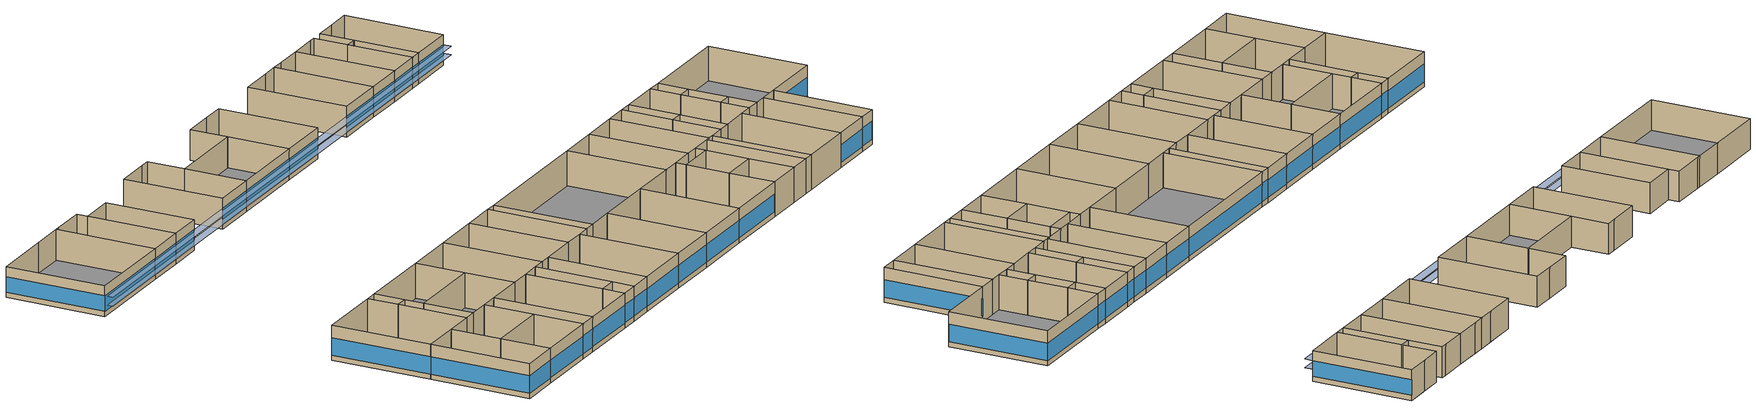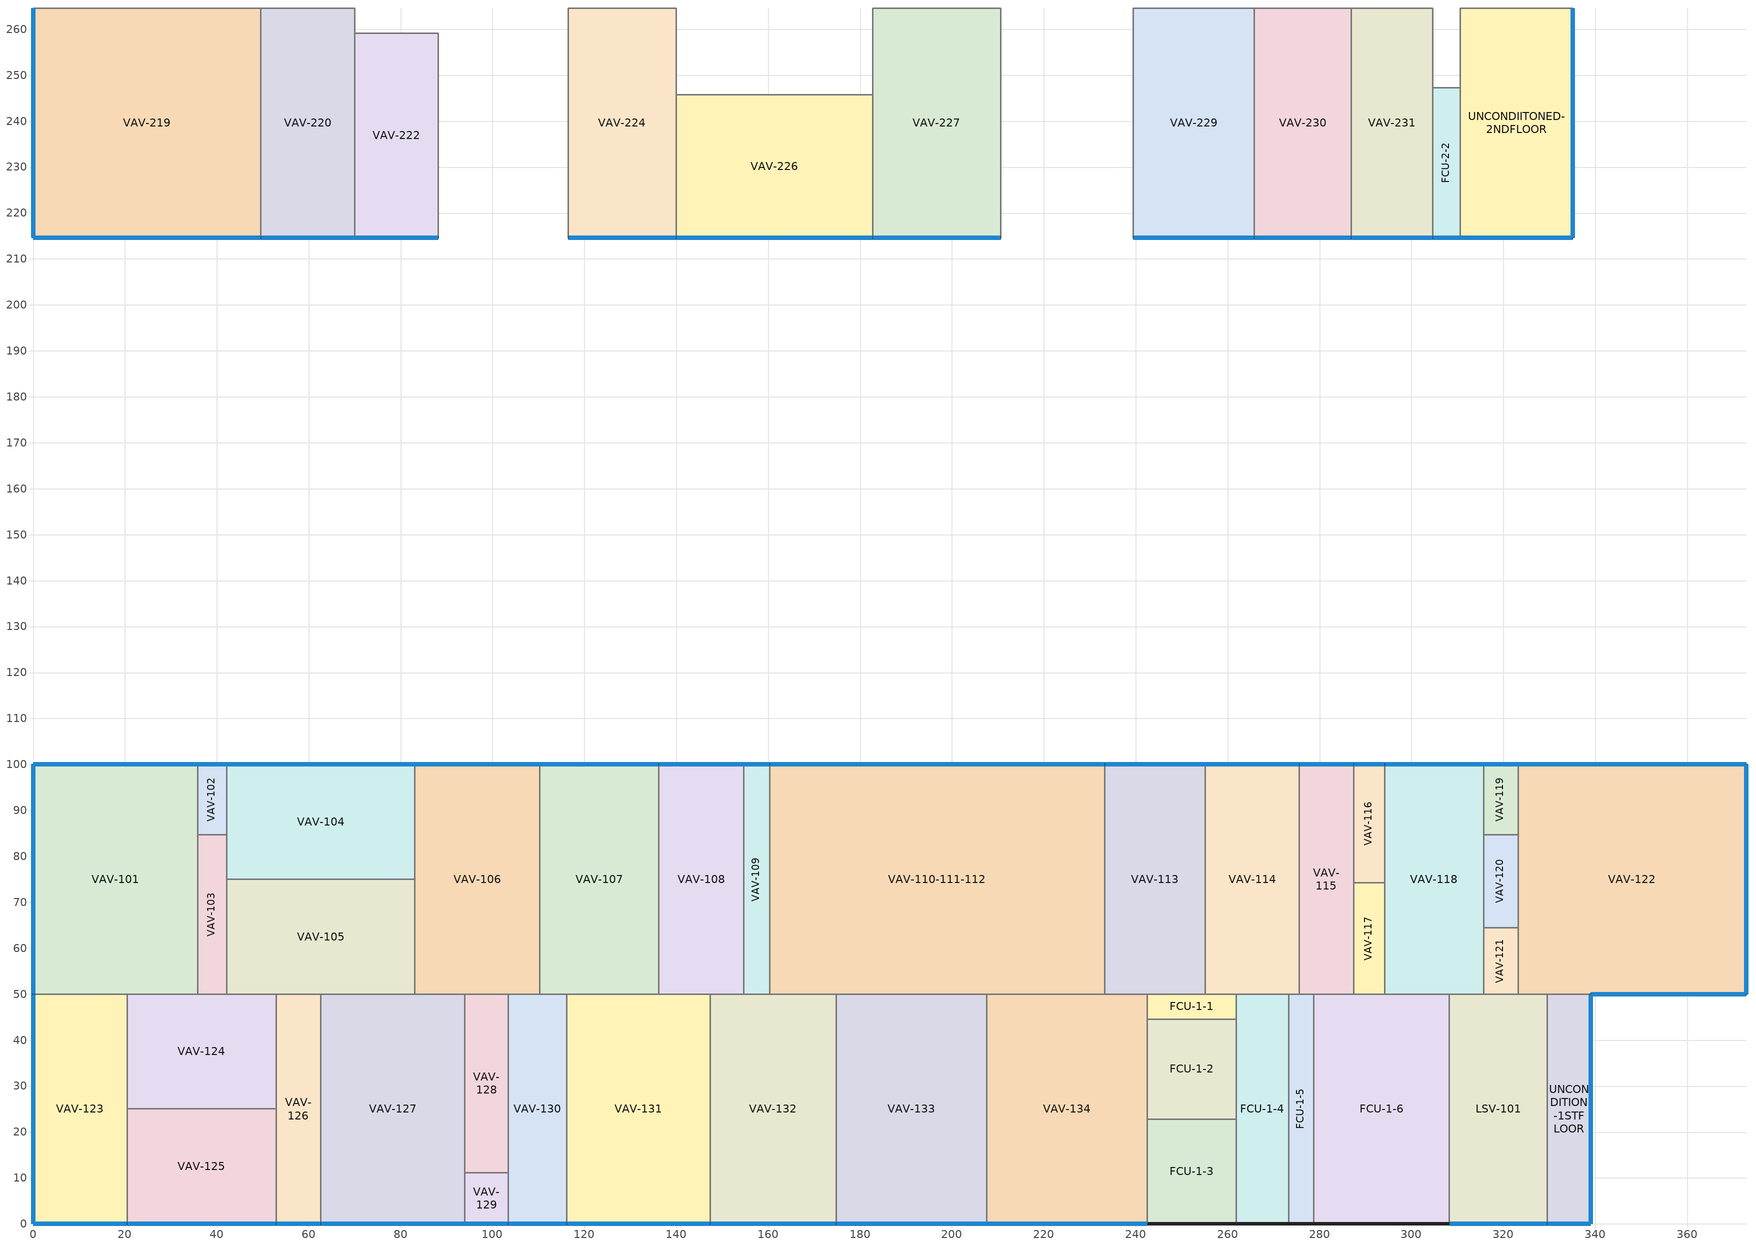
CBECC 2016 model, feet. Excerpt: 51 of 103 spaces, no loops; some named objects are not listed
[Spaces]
FCU-1-1
 floor ground (SlabOnOrBelowGradeF073): 261.87,50 261.87,44.59 242.55,44.59 242.55,50 z0
 wall to FCU-1-4 (MetalFrameWallInterior): 261.87,44.59 261.87,50 z0:17
 wall to FCU-1-2 (MetalFrameWallInterior): 242.55,44.59 261.87,44.59 z0:17
 wall to VAV-134 (MetalFrameWallInterior): 242.55,50 242.55,44.59 z0:17
 wall to VAV-113 (MetalFrameWallInterior): 255.15,50 242.55,50 z0:17
 wall to VAV-114 (MetalFrameWallInterior): 261.87,50 255.15,50 z0:17
FCU-1-4
 floor ground (SlabOnOrBelowGradeF073): 273.28,50 273.28,0 261.87,0 261.87,50 z0
 wall outside (MetalFrameWallU062): 261.87,0 273.28,0 z0:17
 wall to FCU-1-2 (MetalFrameWallInterior): 261.87,44.59 261.87,22.81 z0:17
 wall to FCU-1-3 (MetalFrameWallInterior): 261.87,22.81 261.87,0 z0:17
 wall to VAV-114 (MetalFrameWallInterior): 273.28,50 261.87,50 z0:17
 wall to FCU-1-5 (MetalFrameWallInterior): 273.28,0 273.28,50 z0:17
FCU-1-2
 floor ground (SlabOnOrBelowGradeF073): 261.87,44.59 261.87,22.81 242.55,22.81 242.55,44.59 z0
 wall to FCU-1-3 (MetalFrameWallInterior): 242.55,22.81 261.87,22.81 z0:17
 wall to VAV-134 (MetalFrameWallInterior): 242.55,44.59 242.55,22.81 z0:17
VAV-134
 floor ground (SlabOnOrBelowGradeF073): 242.55,50 242.55,0 207.61,0 207.61,50 z0
 wall outside (MetalFrameWallU062): 207.61,0 242.55,0 z0:17
 wall to FCU-1-3 (MetalFrameWallInterior): 242.55,0 242.55,22.81 z0:17
 wall to VAV-110-111-112 (MetalFrameWallInterior): 233.25,50 207.61,50 z0:17
 wall to VAV-113 (MetalFrameWallInterior): 242.55,50 233.25,50 z0:17
 wall to VAV-133 (MetalFrameWallInterior): 207.61,50 207.61,0 z0:17
 window (SB70XL on Clear U28 SHGC027): 207.69,0 242.46,0 z2.49:11.1
VAV-113
 floor ground (SlabOnOrBelowGradeF073): 255.15,100 255.15,50 233.25,50 233.25,100 z0
 wall outside (MetalFrameWallU062): 255.15,100 233.25,100 z0:17
 wall to VAV-110-111-112 (MetalFrameWallInterior): 233.25,100 233.25,50 z0:17
 wall to VAV-114 (MetalFrameWallInterior): 255.15,50 255.15,100 z0:17
 window (SB70XL on Clear U28 SHGC027): 255.07,100 233.33,100 z2.49:11.13
VAV-114
 floor ground (SlabOnOrBelowGradeF073): 275.55,100 275.55,50 255.15,50 255.15,100 z0
 wall outside (MetalFrameWallU062): 275.55,100 255.15,100 z0:17
 wall to FCU-1-5 (MetalFrameWallInterior): 273.28,50 275.55,50 z0:17
 wall to VAV-115 (MetalFrameWallInterior): 275.55,50 275.55,100 z0:17
 window (SB70XL on Clear U28 SHGC027): 275.46,100 255.24,100 z2.49:11.13
FCU-1-3
 floor ground (SlabOnOrBelowGradeF073): 261.87,22.81 261.87,0 242.55,0 242.55,22.81 z0
 wall outside (MetalFrameWallU062): 242.55,0 261.87,0 z0:17
FCU-1-5
 floor ground (SlabOnOrBelowGradeF073): 278.75,50 278.75,0 273.28,0 273.28,50 z0
 wall outside (MetalFrameWallU062): 273.28,0 278.75,0 z0:17
 wall to VAV-115 (MetalFrameWallInterior): 278.75,50 275.55,50 z0:17
 wall to FCU-1-6 (MetalFrameWallInterior): 278.75,0 278.75,50 z0:17
VAV-115
 floor ground (SlabOnOrBelowGradeF073): 287.43,100 287.43,50 275.55,50 275.55,100 z0
 wall outside (MetalFrameWallU062): 287.43,100 275.55,100 z0:17
 wall to FCU-1-6 (MetalFrameWallInterior): 278.75,50 287.43,50 z0:17
 wall to VAV-116 (MetalFrameWallInterior): 287.43,74.28 287.43,100 z0:17
 wall to VAV-117 (MetalFrameWallInterior): 287.43,50 287.43,74.28 z0:17
 window (SB70XL on Clear U28 SHGC027): 287.34,100 275.63,100 z2.49:11.18
FCU-1-6
 floor ground (SlabOnOrBelowGradeF073): 308.27,50 308.27,0 278.75,0 278.75,50 z0
 wall outside (MetalFrameWallU062): 278.75,0 308.27,0 z0:17
 wall to VAV-117 (MetalFrameWallInterior): 294.16,50 287.43,50 z0:17
 wall to VAV-118 (MetalFrameWallInterior): 308.27,50 294.16,50 z0:17
 wall to LSV-101 (MetalFrameWallInterior): 308.27,0 308.27,50 z0:17
VAV-117
 floor ground (SlabOnOrBelowGradeF073): 294.16,74.28 294.16,50 287.43,50 287.43,74.28 z0
 wall to VAV-116 (MetalFrameWallInterior): 294.16,74.28 287.43,74.28 z0:17
 wall to VAV-118 (MetalFrameWallInterior): 294.16,50 294.16,74.28 z0:17
VAV-118
 floor ground (SlabOnOrBelowGradeF073): 315.68,100 315.68,50 294.16,50 294.16,100 z0
 wall outside (MetalFrameWallU062): 315.68,100 294.16,100 z0:17
 wall to LSV-101 (MetalFrameWallInterior): 308.27,50 315.68,50 z0:17
 wall to VAV-116 (MetalFrameWallInterior): 294.16,100 294.16,74.28 z0:17
 wall to VAV-119 (MetalFrameWallInterior): 315.68,84.75 315.68,100 z0:17
 wall to VAV-120 (MetalFrameWallInterior): 315.68,64.48 315.68,84.75 z0:17
 wall to VAV-121 (MetalFrameWallInterior): 315.68,50 315.68,64.48 z0:17
 window (SB70XL on Clear U28 SHGC027): 315.59,100 294.24,100 z2.49:11.13
LSV-101
 floor ground (SlabOnOrBelowGradeF073): 329.53,50 329.53,0 308.27,0 308.27,50 z0
 wall outside (MetalFrameWallU062): 308.27,0 329.53,0 z0:17
 wall to VAV-122 (MetalFrameWallInterior): 329.53,50 323.19,50 z0:17
 wall to UNCONDITION-1STFLOOR (MetalFrameWallInterior): 329.53,0 329.53,50 z0:17
 wall to VAV-121 (MetalFrameWallInterior): 323.19,50 315.68,50 z0:17
 window (SB70XL on Clear U28 SHGC027): 308.35,0 329.45,0 z2.49:11.13
VAV-122
 floor ground (SlabOnOrBelowGradeF073): 372.8,100 372.8,50 323.19,50 323.19,100 z0
 wall outside (MetalFrameWallU062): 339.06,50 372.8,50 372.8,100 323.19,100 z0:17
 wall to UNCONDITION-1STFLOOR (MetalFrameWallInterior): 329.53,50 339.06,50 z0:17
 wall to VAV-119 (MetalFrameWallInterior): 323.19,100 323.19,84.75 z0:17
 wall to VAV-120 (MetalFrameWallInterior): 323.19,84.75 323.19,64.48 z0:17
 wall to VAV-121 (MetalFrameWallInterior): 323.19,64.48 323.19,50 z0:17
 window (SB70XL on Clear U28 SHGC027): 339.14,50 372.72,50 z2.49:11.1; 372.72,100 323.27,100 / 372.8,50.08 372.8,99.92 z2.49:11.09
UNCONDITION-1STFLOOR
 floor ground (SlabOnOrBelowGradeF073): 339.06,50 339.06,0 329.53,0 329.53,50 z0
 wall outside (MetalFrameWallU062): 329.53,0 339.06,0 339.06,50 z0:17
 window (SB70XL on Clear U28 SHGC027): 329.62,0 338.97,0 z2.49:11.21; 339.06,0.08 339.06,49.92 z2.49:11.09
VAV-121
 floor ground (SlabOnOrBelowGradeF073): 323.19,64.48 323.19,50 315.68,50 315.68,64.48 z0
 wall to VAV-120 (MetalFrameWallInterior): 323.19,64.48 315.68,64.48 z0:17
VAV-101
 floor ground (SlabOnOrBelowGradeF073): 35.83,100 35.83,50 0,50 0,100 z0
 wall outside (MetalFrameWallU062): 35.83,100 0,100 0,50 z0:17
 wall to VAV-102 (MetalFrameWallInterior): 35.83,84.66 35.83,100 z0:17
 wall to VAV-103 (MetalFrameWallInterior): 35.83,50 35.83,84.66 z0:17
 wall to VAV-124 (MetalFrameWallInterior): 20.5,50 35.83,50 z0:17
 wall to VAV-123 (MetalFrameWallInterior): 0,50 20.5,50 z0:17
 window (SB70XL on Clear U28 SHGC027): 35.74,100 0.08,100 z2.49:11.1; 0,99.92 0,50.08 z2.49:11.09
VAV-102
 floor ground (SlabOnOrBelowGradeF073): 42.22,100 42.22,84.66 35.83,84.66 35.83,100 z0
 wall outside (MetalFrameWallU062): 42.22,100 35.83,100 z0:17
 wall to VAV-104 (MetalFrameWallInterior): 42.22,84.66 42.22,100 z0:17
 wall to VAV-103 (MetalFrameWallInterior): 35.83,84.66 42.22,84.66 z0:17
 window (SB70XL on Clear U28 SHGC027): 42.13,100 35.91,100 z2.49:11.29
VAV-103
 floor ground (SlabOnOrBelowGradeF073): 42.22,84.66 42.22,50 35.83,50 35.83,84.66 z0
 wall to VAV-104 (MetalFrameWallInterior): 42.22,75.05 42.22,84.66 z0:17
 wall to VAV-105 (MetalFrameWallInterior): 42.22,50 42.22,75.05 z0:17
 wall to VAV-124 (MetalFrameWallInterior): 35.83,50 42.22,50 z0:17
VAV-124
 floor ground (SlabOnOrBelowGradeF073): 52.94,50 52.94,25.06 20.5,25.06 20.5,50 z0
 wall to VAV-105 (MetalFrameWallInterior): 52.94,50 42.22,50 z0:17
 wall to VAV-123 (MetalFrameWallInterior): 20.5,50 20.5,25.06 z0:17
 wall to VAV-126 (MetalFrameWallInterior): 52.94,25.06 52.94,50 z0:17
 wall to VAV-125 (MetalFrameWallInterior): 20.5,25.06 52.94,25.06 z0:17
VAV-123
 floor ground (SlabOnOrBelowGradeF073): 20.5,50 20.5,0 0,0 0,50 z0
 wall outside (MetalFrameWallU062): 0,50 0,0 20.5,0 z0:17
 wall to VAV-125 (MetalFrameWallInterior): 20.5,0 20.5,25.06 z0:17
 window (SB70XL on Clear U28 SHGC027): 0.08,0 20.42,0 z2.49:11.13; 0,49.92 0,0.08 z2.49:11.09
VAV-104
 floor ground (SlabOnOrBelowGradeF073): 83.04,100 83.04,75.05 42.22,75.05 42.22,100 z0
 wall outside (MetalFrameWallU062): 83.04,100 42.22,100 z0:17
 wall to VAV-106 (MetalFrameWallInterior): 83.04,75.05 83.04,100 z0:17
 wall to VAV-105 (MetalFrameWallInterior): 42.22,75.05 83.04,75.05 z0:17
 window (SB70XL on Clear U28 SHGC027): 82.96,100 42.3,100 z2.49:11.1
VAV-105
 floor ground (SlabOnOrBelowGradeF073): 83.04,75.05 83.04,50 42.22,50 42.22,75.05 z0
 wall to VAV-106 (MetalFrameWallInterior): 83.04,50 83.04,75.05 z0:17
 wall to VAV-127 (MetalFrameWallInterior): 62.62,50 83.04,50 z0:17
 wall to VAV-126 (MetalFrameWallInterior): 52.94,50 62.62,50 z0:17
VAV-106
 floor ground (SlabOnOrBelowGradeF073): 110.33,100 110.33,50 83.04,50 83.04,100 z0
 wall outside (MetalFrameWallU062): 110.33,100 83.04,100 z0:17
 wall to VAV-107 (MetalFrameWallInterior): 110.33,50 110.33,100 z0:17
 wall to VAV-130 (MetalFrameWallInterior): 103.44,50 110.33,50 z0:17
 wall to VAV-128 (MetalFrameWallInterior): 94,50 103.44,50 z0:17
 wall to VAV-127 (MetalFrameWallInterior): 83.04,50 94,50 z0:17
 window (SB70XL on Clear U28 SHGC027): 110.25,100 83.12,100 z2.49:11.11
VAV-127
 floor ground (SlabOnOrBelowGradeF073): 94,50 94,0 62.62,0 62.62,50 z0
 wall outside (MetalFrameWallU062): 62.62,0 94,0 z0:17
 wall to VAV-126 (MetalFrameWallInterior): 62.62,50 62.62,0 z0:17
 wall to VAV-128 (MetalFrameWallInterior): 94,11.14 94,50 z0:17
 wall to VAV-129 (MetalFrameWallInterior): 94,0 94,11.14 z0:17
 window (SB70XL on Clear U28 SHGC027): 62.7,0 93.92,0 z2.49:11.11
VAV-126
 floor ground (SlabOnOrBelowGradeF073): 62.62,50 62.62,0 52.94,0 52.94,50 z0
 wall outside (MetalFrameWallU062): 52.94,0 62.62,0 z0:17
 wall to VAV-125 (MetalFrameWallInterior): 52.94,25.06 52.94,0 z0:17
 window (SB70XL on Clear U28 SHGC027): 53.03,0 62.53,0 z2.49:11.21
VAV-107
 floor ground (SlabOnOrBelowGradeF073): 136.19,100 136.19,50 110.33,50 110.33,100 z0
 wall outside (MetalFrameWallU062): 136.19,100 110.33,100 z0:17
 wall to VAV-108 (MetalFrameWallInterior): 136.19,50 136.19,100 z0:17
 wall to VAV-131 (MetalFrameWallInterior): 116.16,50 136.19,50 z0:17
 wall to VAV-130 (MetalFrameWallInterior): 110.33,50 116.16,50 z0:17
 window (SB70XL on Clear U28 SHGC027): 136.11,100 110.42,100 z2.49:11.12
VAV-130
 floor ground (SlabOnOrBelowGradeF073): 116.16,50 116.16,0 103.44,0 103.44,50 z0
 wall outside (MetalFrameWallU062): 103.44,0 116.16,0 z0:17
 wall to VAV-128 (MetalFrameWallInterior): 103.44,50 103.44,11.14 z0:17
 wall to VAV-129 (MetalFrameWallInterior): 103.44,11.14 103.44,0 z0:17
 wall to VAV-131 (MetalFrameWallInterior): 116.16,0 116.16,50 z0:17
 window (SB70XL on Clear U28 SHGC027): 103.52,0 116.07,0 z2.49:11.18
VAV-128
 floor ground (SlabOnOrBelowGradeF073): 103.44,50 103.44,11.14 94,11.14 94,50 z0
 wall to VAV-129 (MetalFrameWallInterior): 94,11.14 103.44,11.14 z0:17
VAV-108
 floor ground (SlabOnOrBelowGradeF073): 154.71,100 154.71,50 136.19,50 136.19,100 z0
 wall outside (MetalFrameWallU062): 154.71,100 136.19,100 z0:17
 wall to VAV-109 (MetalFrameWallInterior): 154.71,50 154.71,100 z0:17
 wall to VAV-132 (MetalFrameWallInterior): 147.37,50 154.71,50 z0:17
 wall to VAV-131 (MetalFrameWallInterior): 136.19,50 147.37,50 z0:17
 window (SB70XL on Clear U28 SHGC027): 154.63,100 136.28,100 z2.49:11.14
VAV-131
 floor ground (SlabOnOrBelowGradeF073): 147.37,50 147.37,0 116.16,0 116.16,50 z0
 wall outside (MetalFrameWallU062): 116.16,0 147.37,0 z0:17
 wall to VAV-132 (MetalFrameWallInterior): 147.37,0 147.37,50 z0:17
 window (SB70XL on Clear U28 SHGC027): 116.24,0 147.29,0 z2.49:11.11
VAV-109
 floor ground (SlabOnOrBelowGradeF073): 160.32,100 160.32,50 154.71,50 154.71,100 z0
 wall outside (MetalFrameWallU062): 160.32,100 154.71,100 z0:17
 wall to VAV-110-111-112 (MetalFrameWallInterior): 160.32,50 160.32,100 z0:17
 wall to VAV-132 (MetalFrameWallInterior): 154.71,50 160.32,50 z0:17
 window (SB70XL on Clear U28 SHGC027): 160.23,100 154.8,100 z2.49:11.32
VAV-132
 floor ground (SlabOnOrBelowGradeF073): 174.81,50 174.81,0 147.37,0 147.37,50 z0
 wall outside (MetalFrameWallU062): 147.37,0 174.81,0 z0:17
 wall to VAV-110-111-112 (MetalFrameWallInterior): 174.81,50 160.32,50 z0:17
 wall to VAV-133 (MetalFrameWallInterior): 174.81,0 174.81,50 z0:17
 window (SB70XL on Clear U28 SHGC027): 147.45,0 174.73,0 z2.49:11.11
VAV-110-111-112
 floor ground (SlabOnOrBelowGradeF073): 233.25,100 233.25,50 160.32,50 160.32,100 z0
 wall outside (MetalFrameWallU062): 233.25,100 160.32,100 z0:17
 wall to VAV-133 (MetalFrameWallInterior): 174.81,50 207.61,50 z0:17
 window (SB70XL on Clear U28 SHGC027): 233.16,100 160.4,100 z2.49:11.08
VAV-133
 floor ground (SlabOnOrBelowGradeF073): 207.61,50 207.61,0 174.81,0 174.81,50 z0
 wall outside (MetalFrameWallU062): 174.81,0 207.61,0 z0:17
 window (SB70XL on Clear U28 SHGC027): 174.9,0 207.52,0 z2.49:11.11
VAV-116
 floor ground (SlabOnOrBelowGradeF073): 294.16,100 294.16,74.28 287.43,74.28 287.43,100 z0
 wall outside (MetalFrameWallU062): 294.16,100 287.43,100 z0:17
 window (SB70XL on Clear U28 SHGC027): 294.08,100 287.51,100 z2.49:11.28
VAV-119
 floor ground (SlabOnOrBelowGradeF073): 323.19,100 323.19,84.75 315.68,84.75 315.68,100 z0
 wall outside (MetalFrameWallU062): 323.19,100 315.68,100 z0:17
 wall to VAV-120 (MetalFrameWallInterior): 315.68,84.75 323.19,84.75 z0:17
 window (SB70XL on Clear U28 SHGC027): 323.11,100 315.76,100 z2.49:11.26
VAV-120
 floor ground (SlabOnOrBelowGradeF073): 323.19,84.75 323.19,64.48 315.68,64.48 315.68,84.75 z0
VAV-125
 floor ground (SlabOnOrBelowGradeF073): 52.94,25.06 52.94,0 20.5,0 20.5,25.06 z0
 wall outside (MetalFrameWallU062): 20.5,0 52.94,0 z0:17
 window (SB70XL on Clear U28 SHGC027): 20.58,0 52.86,0 z2.49:11.11
VAV-129
 floor ground (SlabOnOrBelowGradeF073): 103.44,11.14 103.44,0 94,0 94,11.14 z0
 wall outside (MetalFrameWallU062): 94,0 103.44,0 z0:17
 window (SB70XL on Clear U28 SHGC027): 94.08,0 103.36,0 z2.49:11.22
UNCONDIITONED-2NDFLOOR
 floor inside (TypicalFloorInterior): 335.1,264.6 335.1,214.6 310.66,214.6 310.66,264.6 z0
 wall outside (MetalFrameWallU062): 310.66,214.6 335.1,214.6 335.1,264.6 z0:15
 wall to FCU-2-1 (MetalFrameWallInterior): 310.66,264.6 310.66,247.21 z0:15
 wall to FCU-2-2 (MetalFrameWallInterior): 310.66,247.21 310.66,214.6 z0:15
 wall to VAV-217 (MetalFrameWallInterior): 322.28,264.6 310.66,264.6 z0:15
 wall to VAV-218 (MetalFrameWallInterior): 335.1,264.6 322.28,264.6 z0:15
 window (SB70XL on Clear U28 SHGC027): 310.75,214.6 335.02,214.6 z2.49:10.11; 335.1,214.68 335.1,264.51 z2.49:10.08
FCU-2-2
 floor inside (TypicalFloorInterior): 310.66,247.21 310.66,214.6 304.65,214.6 304.65,247.21 z0
 wall outside (MetalFrameWallU062): 304.65,214.6 310.66,214.6 z0:15
 wall to FCU-2-1 (MetalFrameWallInterior): 310.66,247.21 304.65,247.21 z0:15
 wall to VAV-231 (MetalFrameWallInterior): 304.65,247.21 304.65,214.6 z0:15
 window (SB70XL on Clear U28 SHGC027): 304.74,214.6 310.58,214.6 z2.49:10.27
VAV-231
 floor inside (TypicalFloorInterior): 304.65,264.6 304.65,214.6 286.9,214.6 286.9,264.6 z0
 wall outside (MetalFrameWallU062): 286.9,214.6 304.65,214.6 z0:15
 wall to FCU-2-1 (MetalFrameWallInterior): 304.65,247.21 304.65,264.6 z0:15
 wall to VAV-216 (MetalFrameWallInterior): 301.3,264.6 286.9,264.6 z0:15
 wall to VAV-217 (MetalFrameWallInterior): 304.65,264.6 301.3,264.6 z0:15
 wall to VAV-230 (MetalFrameWallInterior): 286.9,264.6 286.9,214.6 z0:15
 window (SB70XL on Clear U28 SHGC027): 286.99,214.6 304.57,214.6 z2.49:10.13
VAV-219
 floor inside (TypicalFloorInterior): 49.57,264.6 49.57,214.6 0,214.6 0,264.6 z0
 wall outside (MetalFrameWallU062): 0,264.6 0,214.6 49.57,214.6 z0:15
 wall to VAV-201 (MetalFrameWallInterior): 32.07,264.6 0,264.6 z0:15
 wall to VAV-202 (MetalFrameWallInterior): 49.57,264.6 32.07,264.6 z0:15
 wall to VAV-220 (MetalFrameWallInterior): 49.57,214.6 49.57,264.6 z0:15
 window (SB70XL on Clear U28 SHGC027): 0.08,214.6 49.49,214.6 / 0,264.51 0,214.68 z2.49:10.08
VAV-220
 floor inside (TypicalFloorInterior): 70.06,264.6 70.06,214.6 49.57,214.6 49.57,264.6 z0
 wall outside (MetalFrameWallU062): 49.57,214.6 70.06,214.6 z0:15
 wall to VAV-202 (MetalFrameWallInterior): 51.73,264.6 49.57,264.6 z0:15
 wall to VAV-203 (MetalFrameWallInterior): 70.06,264.6 51.73,264.6 z0:15
 wall to VAV-221 (MetalFrameWallInterior): 70.06,259.15 70.06,264.6 z0:15
 wall to VAV-222 (MetalFrameWallInterior): 70.06,214.6 70.06,259.15 z0:15
 window (SB70XL on Clear U28 SHGC027): 49.66,214.6 69.98,214.6 z2.49:10.12
VAV-224
 floor inside (TypicalFloorInterior): 139.99,264.6 139.99,214.6 116.46,214.6 116.46,264.6 z0
 wall outside (MetalFrameWallU062): 116.46,214.6 139.99,214.6 z0:15
 wall to VAV-206 (MetalFrameWallInterior): 134.41,264.6 116.46,264.6 z0:15
 wall to VAV-207 (MetalFrameWallInterior): 139.99,264.6 134.41,264.6 z0:15
 wall to VAV-223 (MetalFrameWallInterior): 116.46,264.6 116.46,214.6 z0:15
 wall to VAV-225 (MetalFrameWallInterior): 139.99,245.75 139.99,264.6 z0:15
 wall to VAV-226 (MetalFrameWallInterior): 139.99,214.6 139.99,245.75 z0:15
 window (SB70XL on Clear U28 SHGC027): 116.55,214.6 139.91,214.6 z2.49:10.11
VAV-227
 floor inside (TypicalFloorInterior): 210.61,264.6 210.61,214.6 182.74,214.6 182.74,264.6 z0
 wall outside (MetalFrameWallU062): 182.74,214.6 210.61,214.6 z0:15
 wall to VAV-208-209-210 (MetalFrameWallInterior): 198.33,264.6 182.74,264.6 z0:15
 wall to VAV-211 (MetalFrameWallInterior): 210.61,264.6 198.33,264.6 z0:15
 wall to VAV-225 (MetalFrameWallInterior): 182.74,264.6 182.74,245.75 z0:15
 wall to VAV-226 (MetalFrameWallInterior): 182.74,245.75 182.74,214.6 z0:15
 wall to VAV-228 (MetalFrameWallInterior): 210.61,214.6 210.61,264.6 z0:15
 window (SB70XL on Clear U28 SHGC027): 182.82,214.6 210.53,214.6 z2.49:10.1
VAV-229
 floor inside (TypicalFloorInterior): 265.8,264.6 265.8,214.6 239.47,214.6 239.47,264.6 z0
 wall outside (MetalFrameWallU062): 239.47,214.6 265.8,214.6 z0:15
 wall to VAV-214 (MetalFrameWallInterior): 256.83,264.6 239.47,264.6 z0:15
 wall to VAV-215 (MetalFrameWallInterior): 265.8,264.6 256.83,264.6 z0:15
 wall to VAV-228 (MetalFrameWallInterior): 239.47,264.6 239.47,214.6 z0:15
 wall to VAV-230 (MetalFrameWallInterior): 265.8,214.6 265.8,264.6 z0:15
 window (SB70XL on Clear U28 SHGC027): 239.56,214.6 265.71,214.6 z2.49:10.1
VAV-230
 floor inside (TypicalFloorInterior): 286.9,264.6 286.9,214.6 265.8,214.6 265.8,264.6 z0
 wall outside (MetalFrameWallU062): 265.8,214.6 286.9,214.6 z0:15
 wall to VAV-215 (MetalFrameWallInterior): 272.07,264.6 265.8,264.6 z0:15
 wall to VAV-216 (MetalFrameWallInterior): 286.9,264.6 272.07,264.6 z0:15
 window (SB70XL on Clear U28 SHGC027): 265.88,214.6 286.82,214.6 z2.49:10.11
VAV-222
 floor inside (TypicalFloorInterior): 88.22,259.15 88.22,214.6 70.06,214.6 70.06,259.15 z0
 wall outside (MetalFrameWallU062): 70.06,214.6 88.22,214.6 z0:15
 wall to VAV-221 (MetalFrameWallInterior): 88.22,259.15 70.06,259.15 z0:15
 wall to VAV-223 (MetalFrameWallInterior): 88.22,214.6 88.22,259.15 z0:15
 window (SB70XL on Clear U28 SHGC027): 70.15,214.6 88.14,214.6 z2.49:10.12
VAV-226
 floor inside (TypicalFloorInterior): 182.74,245.75 182.74,214.6 139.99,214.6 139.99,245.75 z0
 wall outside (MetalFrameWallU062): 139.99,214.6 182.74,214.6 z0:15
 wall to VAV-225 (MetalFrameWallInterior): 182.74,245.75 139.99,245.75 z0:15
 window (SB70XL on Clear U28 SHGC027): 140.08,214.6 182.66,214.6 z2.49:10.08
shading: 335.02,210.6,5.84 335.02,214.6,5.84 0.08,214.6,5.76 0.08,210.6,5.76; 335.02,210.6,10.16 335.02,214.6,10.16 0.08,214.6,10.08 0.08,210.6,10.08
[Proj]
Santa Rosa Junior College - STEM Building: StAddress=1501 Mendocino Avenue; City=Santa Rosa; ZipCode=95401; DocAuthName=Ken Takakahashi; DocAuthCompany=Integral Group; DocAuthAddress=427 13th Street; DocAuthCity=Oakland; DocAuthState=CA; DocAuthZipCode=94612; DocAuthPhone=5106632070; MechDsgnrName=John McDonald; MechDsgnrCompany=Integral Group; MechDsgnrAddress=427 13th Street; MechDsgnrCity=Oakland; MechDsgnrState=CA; MechDsgnrZipCode=94612; MechDsgnrPhone=5106632070; MechDsgnrType=Engineer; NarrativeDetails=The building uses the district condenser water loop as the source for the water source heat pump to provide heating and cooling to the building. The district condenser water loop was modeled with a condenser water loop with a zero power cooling tower as the heat rejection for the water source heat pump. The heating is provided with a condenser water boiler with the efficiency to match the TDV of the high efficiency water source heat pump with heat recovery.; CompPathDHW=Prescriptive; CompPathLtg=Prescriptive; LtgOutdrComp=Yes; ComplexHVACMandComp=Yes; ElecMandComp=Yes; NRCIEnv01E=1; NRCAEnv02F=1; NRCILti01E=1; NRCALti02A=1; NRCALti03A=1; NRCIMch01E=1; NRCIPlb01E=1; NRCIElc01E=1; NRCILto01E=1; NRCALto02A=1; NRCAPrc12F=1
[Bldg]
SRJC STEM Building: BldgAz=0
[Mat]
Name | CodeCat | CodeItem
Air - Metal Wall Framing - 16 or 24 in. OC | Air | Air - Metal Wall Framing - 16 or 24 in. OC
Carpet - 3/4 in. | Finish Materials | Carpet - 3/4 in.
Compliance Insulation R13.99 | Insulation Board | Compliance Insulation R13.99
Concrete - 140 lb/ft3 - 4 in. | Concrete | Concrete - 140 lb/ft3 - 4 in.
Gypsum Board - 1/2 in. | Bldg Board and Siding | Gypsum Board - 1/2 in.
Gypsum Board - 5/8 in. | Bldg Board and Siding | Gypsum Board - 5/8 in.
Metal Deck - 1/16 in. | Bldg Board and Siding | Metal Deck - 1/16 in.
Stucco - 7/8 in. | Plastering Materials | Stucco - 7/8 in.
[ConsAssm]
Name | MatRef
SlabOnOrBelowGradeF073
MetalFrameWallInterior | ( Gypsum Board - 5/8 in., Air - Metal Wall Framing - 16 or 24 in. OC, Gypsum Board - 5/8 in. )
MetalFrameWallU062 | ( Stucco - 7/8 in., Compliance Insulation R13.99, Air - Metal Wall Framing - 16 or 24 in. OC, Gypsum Board - 1/2 in. )
TypicalFloorInterior | ( Metal Deck - 1/16 in., Concrete - 140 lb/ft3 - 4 in., Carpet - 3/4 in. )
[FenCons]
SB70XL on Clear U28 SHGC027: FenProdType=FixedWindow; CertificationMthd=NFRCRated; SHGC=0.287; UFactor=0.457; VT=0.64; ShdgCred=0
[Story]
Building Story 1; Building Story 2
[Spc] IntLPDReg=0.799; PriSide100PctControlled=1; SHWFluidSegRef=SHWS
Name | Story | ThrmlZnRef | Vol | SpcFunc | CondgType
FCU-1-1 | Building Story 1 | FCU 1-1 Zone | 1777.61 | Electrical, Mechanical, Telephone Rooms
FCU-1-2 | Building Story 1 | FCU 1-2 Zone | 7154.09 | Electrical, Mechanical, Telephone Rooms
FCU-1-3 | Building Story 1 | FCU 1-3 Zone | 7491.52 | Electrical, Mechanical, Telephone Rooms
FCU-1-4 | Building Story 1 | FCU 1-4 Zone | 9704.13 | Electrical, Mechanical, Telephone Rooms
FCU-1-5 | Building Story 1 | FCU 1-5 Zone | 4646.54 | Electrical, Mechanical, Telephone Rooms
FCU-1-6 | Building Story 1 | FCU 1-6 Zone | 25090.7 | Electrical, Mechanical, Telephone Rooms
LSV-101 | Building Story 1 | LSV 101-1 Zone | 18073.8 | Laboratory, Scientific
UNCONDITION-1STFLOOR | Building Story 1 | UNCONDITIONED_1STFLOOR | 8095.77 | Unoccupied-Exclude from Gross Floor Area | IndirectlyConditioned
VAV-101 | Building Story 1 | VAV 101 Zone | 30451.5 | Corridors, Restrooms, Stairs, and Support Areas
VAV-102 | Building Story 1 | VAV 102 Zone | 1666.54 | Office (Greater than 250 square feet in floor area)
VAV-103 | Building Story 1 | VAV 103 Zone | 3766.95 | Corridors, Restrooms, Stairs, and Support Areas
VAV-104 | Building Story 1 | VAV 104 Zone | 17315.5 | Laboratory, Scientific
VAV-105 | Building Story 1 | VAV 105 Zone | 17383.1 | Laboratory, Scientific
VAV-106 | Building Story 1 | VAV 106 Zone | 23198.9 | Corridors, Restrooms, Stairs, and Support Areas
VAV-107 | Building Story 1 | VAV 107 Zone | 21982.4 | Corridors, Restrooms, Stairs, and Support Areas
VAV-108 | Building Story 1 | VAV 108 Zone | 15740.5 | Convention, Conference, Multipurpose and Meeting Center Areas
VAV-109 | Building Story 1 | VAV 109 Zone | 4764.1 | Corridors, Restrooms, Stairs, and Support Areas
VAV-110-111-112 | Building Story 1 | VAV 110 111 112 Zone | 61989.8 | Classrooms, Lecture, Training, Vocational Areas
VAV-113 | Building Story 1 | VAV 113 Zone | 18620.1 | Laboratory, Scientific
VAV-114 | Building Story 1 | VAV 114 Zone | 17336.5 | Laboratory, Scientific
VAV-115 | Building Story 1 | VAV 115 Zone | 10095.2 | Convention, Conference, Multipurpose and Meeting Center Areas
VAV-116 | Building Story 1 | VAV 116 Zone | 2944.88 | Convention, Conference, Multipurpose and Meeting Center Areas
VAV-117 | Building Story 1 | VAV 117 Zone | 2779.28 | Convention, Conference, Multipurpose and Meeting Center Areas
VAV-118 | Building Story 1 | VAV 118 Zone | 18288.2 | Convention, Conference, Multipurpose and Meeting Center Areas
VAV-119 | Building Story 1 | VAV 119 Zone | 1949.02 | Office (250 square feet in floor area or less)
VAV-120 | Building Story 1 | VAV 120 Zone | 2588.86 | Office (250 square feet in floor area or less)
VAV-121 | Building Story 1 | VAV 121 Zone | 1850.23 | Office (250 square feet in floor area or less)
VAV-122 | Building Story 1 | VAV 122 Zone | 42171 | Corridors, Restrooms, Stairs, and Support Areas
VAV-123 | Building Story 1 | VAV 123 Zone | 17426.2 | Classrooms, Lecture, Training, Vocational Areas
VAV-124 | Building Story 1 | VAV 124 Zone | 13754.9 | Corridors, Restrooms, Stairs, and Support Areas
VAV-125 | Building Story 1 | VAV 125 Zone | 13820.9 | Laboratory, Scientific
VAV-126 | Building Story 1 | VAV 126 Zone | 8222.83 | Laboratory, Scientific
VAV-127 | Building Story 1 | VAV 127 Zone | 26674.1 | Laboratory, Scientific
VAV-128 | Building Story 1 | VAV 128 Zone | 6237.04 | Corridors, Restrooms, Stairs, and Support Areas
VAV-129 | Building Story 1 | VAV 129 Zone | 1788.72 | Corridors, Restrooms, Stairs, and Support Areas
VAV-130 | Building Story 1 | VAV 130 Zone | 10807.9 | Corridors, Restrooms, Stairs, and Support Areas
VAV-131 | Building Story 1 | VAV 131 Zone | 26531.1 | Laboratory, Scientific
VAV-132 | Building Story 1 | VAV 132 Zone | 23327.3 | Corridors, Restrooms, Stairs, and Support Areas
VAV-133 | Building Story 1 | VAV 133 Zone | 27874.6 | Corridors, Restrooms, Stairs, and Support Areas
VAV-134 | Building Story 1 | VAV 134 Zone | 29698.6 | Corridors, Restrooms, Stairs, and Support Areas
FCU-2-2 | Building Story 2 | FCU 2-2 Zone | 2939.93 | Electrical, Mechanical, Telephone Rooms
UNCONDIITONED-2NDFLOOR | Building Story 2 | UNCONDITIONED_2NDFLOOR | 18329 | Unoccupied-Exclude from Gross Floor Area | IndirectlyConditioned
VAV-219 | Building Story 2 | VAV 219 Zone | 37180.2 | Corridors, Restrooms, Stairs, and Support Areas
VAV-220 | Building Story 2 | VAV 220 Zone | 15366.2 | Classrooms, Lecture, Training, Vocational Areas
VAV-222 | Building Story 2 | VAV 222 Zone | 12136.7 | Corridors, Restrooms, Stairs, and Support Areas
VAV-224 | Building Story 2 | VAV 224 Zone | 17647.8 | Classrooms, Lecture, Training, Vocational Areas
VAV-226 | Building Story 2 | VAV 226 Zone | 19978.4 | Classrooms, Lecture, Training, Vocational Areas
VAV-227 | Building Story 2 | VAV 227 Zone | 20904 | Classrooms, Lecture, Training, Vocational Areas
VAV-229 | Building Story 2 | VAV 229 Zone | 19741.1 | Classrooms, Lecture, Training, Vocational Areas
VAV-230 | Building Story 2 | VAV 230 Zone | 15832 | Corridors, Restrooms, Stairs, and Support Areas
VAV-231 | Building Story 2 | VAV 231 Zone | 13312 | Office (250 square feet in floor area or less)
[ThrmlZn]
Name | Type | PriAirCondgSysRef | VentSysRef | VentSrc | VentCtrlMthd | VentSpecMthd | ExhSysRef
VAV 101 Zone; VAV 102 Zone; VAV 103 Zone; VAV 106 Zone; VAV 107 Zone; VAV 109 Zone; VAV 110 111 112 Zone; VAV 119 Zone; VAV 120 Zone; VAV 121 Zone; VAV 122 Zone; VAV 123 Zone; VAV 133 Zone; VAV 219 Zone; VAV 220 Zone | Conditioned | AHU-1/2 | AHU-1/2 | Forced | Fixed | Maximum
VAV 104 Zone; VAV 105 Zone; VAV 113 Zone; VAV 114 Zone | Conditioned | AHU-1/2 | AHU-1/2 | Forced | Fixed | Maximum | EF-1 2 3
VAV 108 Zone; VAV 115 Zone; VAV 116 Zone; VAV 117 Zone; VAV 118 Zone | Conditioned | AHU-1/2 | AHU-1/2 | Forced | CO2Sensors | Maximum
VAV 124 Zone; VAV 128 Zone; VAV 129 Zone; VAV 130 Zone; VAV 132 Zone; VAV 134 Zone; VAV 222 Zone; VAV 224 Zone; VAV 226 Zone; VAV 227 Zone; VAV 229 Zone; VAV 230 Zone | Conditioned | AHU-3/4 | AHU-3/4 | Forced | Fixed | Maximum
VAV 125 Zone; VAV 126 Zone; VAV 127 Zone; VAV 131 Zone; LSV 101-1 Zone | Conditioned | AHU-3/4 | AHU-3/4 | Forced | Fixed | Maximum | EF-1 2 3
VAV 231 Zone | Conditioned | AHU-1/2 |  | Forced | Fixed | Maximum
FCU 1-2 Zone |  | FCU 1-2 | FCU 1-2
FCU 1-3 Zone |  | FCU 1-3 | FCU 1-3
FCU 1-1 Zone |  | FCU 1-1
FCU 1-4 Zone |  | FCU 1-4
FCU 1-5 Zone |  | FCU 1-5
FCU 1-6 Zone |  | FCU 1-6 |  |  |  |  | EF-4
FCU 2-2 Zone |  | FCU 2-2
UNCONDITIONED_1STFLOOR; UNCONDITIONED_2NDFLOOR | Unconditioned |  |  | None
